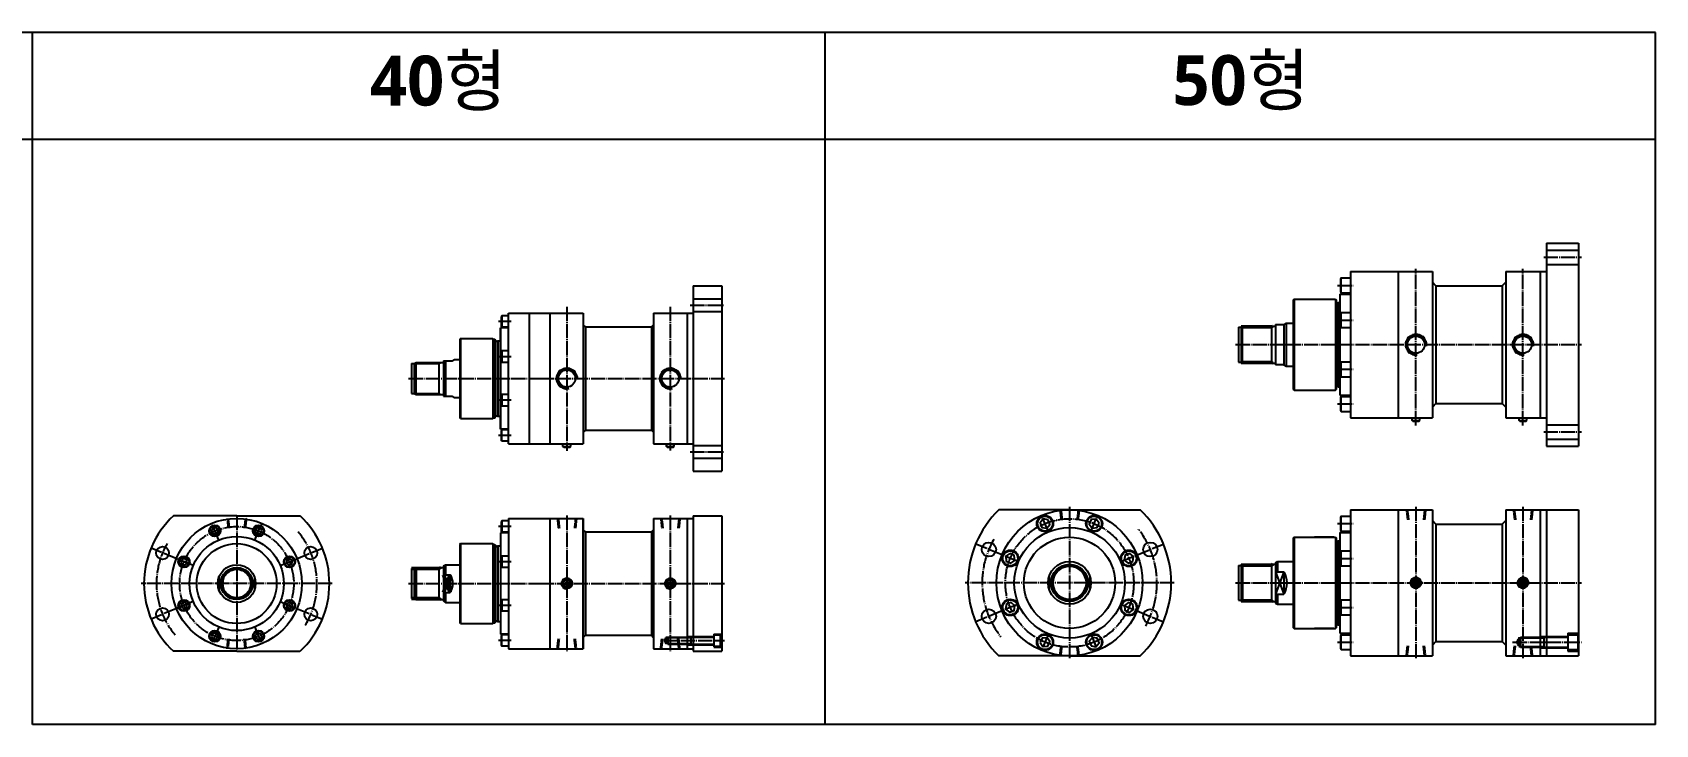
# Model space of a CAD drawing. Extents: x 0 to 5057, y -1057 to 1388.
# Drawn here: x 2782 to 5057, y 0 to 971 of the extents above; entities that cross this region are included whole.
import ezdxf

# ---------------------------------------------------------------- set-up
doc = ezdxf.new("R2010")
doc.units = 0
doc.header["$PDMODE"] = 1
for name, pattern in [('CENTER', [24, 20, -1.5, 1, -1.5]), ('HIDDEN', [5, 3.5, -1.5]), ('HIDDENX2', [0.75, 0.5, -0.25])]:
    doc.linetypes.add(name, pattern=pattern)
doc.layers.get('0').update_dxf_attribs({"linetype": 'CONTINUOUS'})
doc.layers.get('DEFPOINTS').update_dxf_attribs({"linetype": 'CONTINUOUS'})
for name, color, linetype in [('1', 3, 'CONTINUOUS'), ('3', 2, 'HIDDEN'), ('ML', 3, 'CONTINUOUS')]:
    doc.layers.add(name, color=color, linetype=linetype)
doc.layers.add('Thick', color=7, linetype='CONTINUOUS', lineweight=50)
doc.styles.add('문자', font='romans.shx')

msp = doc.modelspace()

# ---------------------------------------------------------------- linework, layer by layer
for p, q in [((5057.3, 971), (0, 971)), ((2781.8, 0), (2781.8, 971)), ((3893.3, 0), (3893.3, 971)), ((5057.3, 0), (5057.3, 971)), ((2781.8, 821), (0, 821)), ((5057.3, 821), (2781.8, 821)), ((5057.3, 0), (2781.8, 0))]:
    msp.add_line(p, q)
at = {"color": 3}
for centre in [(4721.5, 198.8), (4871.5, 198.8)]:
    msp.add_circle(centre, 7, dxfattribs=at)
at = {"layer": '1'}
for p, q in [((3367.4, 210.1), (3367.4, 185.4)), ((4536.4, 214.4), (4536.4, 183.1))]:
    msp.add_line(p, q, dxfattribs=at)
at = {"layer": '3', "color": 2, "linetype": 'HIDDENX2'}
for p, q in [((4904.5, 665.5), (4949.5, 665.5)), ((4904.5, 645.5), (4949.5, 645.5)), ((3708.1, 597.5), (3748.1, 597.5)), ((3708.1, 579.5), (3748.1, 579.5)), ((4904.5, 420.5), (4949.5, 420.5)), ((3708.1, 391.5), (3748.1, 391.5)), ((4904.5, 400.5), (4949.5, 400.5)), ((3708.1, 373.5), (3748.1, 373.5)), ((4222.4, 300.4), (4223.8, 287.3)), ((4223.9, 300.6), (4225.3, 287.3)), ((4247.8, 300.6), (4246.3, 287.3)), ((4249.2, 300.4), (4247.8, 287.3)), ((4708, 301.3), (4709.5, 287.3)), ((4709.5, 301.3), (4711, 287.3)), ((4733.5, 301.3), (4732, 287.3)), ((4735, 301.3), (4733.5, 287.3)), ((4858, 301.3), (4859.5, 287.3)), ((4859.5, 301.3), (4861, 287.3)), ((4883.5, 301.3), (4882, 287.3)), ((4885, 301.3), (4883.5, 287.3)), ((3054.7, 289.3), (3056.2, 275.3)), ((3056.2, 289.3), (3057.7, 275.3)), ((3080.2, 289.3), (3078.7, 275.3)), ((3081.7, 289.3), (3080.2, 275.3)), ((3517.6, 289.3), (3519.1, 275.3)), ((3519.1, 289.3), (3520.6, 275.3)), ((3543.1, 289.3), (3541.6, 275.3)), ((3544.6, 289.3), (3543.1, 275.3)), ((3662.6, 289.3), (3664.1, 275.3)), ((3664.1, 289.3), (3665.6, 275.3)), ((3688.1, 289.3), (3686.6, 275.3)), ((3689.6, 289.3), (3688.1, 275.3)), ((3054.7, 106.3), (3056.2, 120.3)), ((3056.2, 106.3), (3057.7, 120.3)), ((3080.2, 106.3), (3078.7, 120.3)), ((3081.7, 106.3), (3080.2, 120.3)), ((3517.6, 106.3), (3519.1, 120.3)), ((3519.1, 106.3), (3520.6, 120.3)), ((3543.1, 106.3), (3541.6, 120.3)), ((3544.6, 106.3), (3543.1, 120.3)), ((3662.6, 106.3), (3664.1, 120.3)), ((3664.1, 106.3), (3665.6, 120.3)), ((3669.3, 122), (3667.9, 117.8)), ((3667.9, 117.8), (3669.3, 113.5)), ((3669.3, 122), (3669.3, 113.5)), ((3671.8, 122), (3669.3, 122)), ((3671.8, 122), (3672.8, 122.8)), ((3671.8, 121.8), (3671.8, 122)), ((3672.8, 122), (3671.8, 122)), ((3671.8, 121.8), (3671.8, 113.8)), ((3672.8, 122.8), (3737.1, 122.8)), ((3672.8, 122.8), (3672.8, 112.8)), ((3672.8, 122), (3704.7, 122)), ((3688.1, 106.3), (3686.6, 120.3)), ((3689.6, 106.3), (3688.1, 120.3)), ((3699.6, 123.5), (3737.1, 123.5)), ((3704.7, 122.8), (3704.7, 112.8)), ((3704.7, 122), (3705.6, 122.8)), ((3737.1, 126.8), (3748.1, 126.8)), ((3737.1, 126.8), (3737.1, 108.8)), ((3737.1, 125.8), (3746.1, 125.8)), ((3746.1, 125.8), (3747.1, 124.8)), ((3746.1, 125.8), (3746.1, 109.8)), ((3747.1, 124.8), (3747.1, 110.8)), ((4865.5, 121.6), (4862.2, 115.6)), ((4862.2, 115.6), (4865.5, 109.6)), ((4865.5, 121.6), (4865.5, 109.6)), ((4865.5, 121.6), (4900.6, 121.6)), ((4866.8, 121.6), (4867.8, 122.6)), ((4866.8, 121.6), (4866.8, 109.6)), ((4867.8, 122.6), (4934.5, 122.6)), ((4867.8, 122.6), (4867.8, 108.6)), ((4895.5, 123.6), (4934.5, 123.6)), ((4900.6, 122.6), (4900.6, 108.6)), ((4900.6, 121.6), (4902.3, 122.6)), ((4934.5, 128.1), (4934.5, 108.6)), ((4934.5, 128.1), (4949.5, 128.1)), ((4934.5, 126.1), (4948.5, 126.1)), ((4948.5, 126.1), (4948.5, 105.1)), ((3671.8, 113.5), (3669.3, 113.5)), ((3671.8, 113.8), (3671.8, 113.5)), ((3672.8, 113.5), (3671.8, 113.5)), ((3671.8, 113.5), (3672.8, 112.8)), ((3672.8, 113.5), (3704.7, 113.5)), ((3672.8, 112.8), (3737.1, 112.8)), ((3699.6, 112), (3737.1, 112)), ((3704.7, 113.5), (3705.6, 112.8)), ((3737.1, 109.8), (3746.1, 109.8)), ((3737.1, 108.8), (3748.1, 108.8)), ((3746.1, 109.8), (3747.1, 110.8)), ((4222.4, 97.2), (4223.8, 110.3)), ((4223.9, 97), (4225.3, 110.3)), ((4247.8, 97), (4246.3, 110.3)), ((4249.2, 97.2), (4247.8, 110.3)), ((4708, 96.3), (4709.5, 110.3)), ((4709.5, 96.3), (4711, 110.3)), ((4733.5, 96.3), (4732, 110.3)), ((4735, 96.3), (4733.5, 110.3)), ((4858, 96.3), (4859.5, 110.3)), ((4859.5, 96.3), (4861, 110.3)), ((4865.5, 109.6), (4900.6, 109.6)), ((4866.8, 109.6), (4867.8, 108.6)), ((4867.8, 108.6), (4934.5, 108.6)), ((4883.5, 96.3), (4882, 110.3)), ((4885, 96.3), (4883.5, 110.3)), ((4895.5, 107.6), (4934.5, 107.6)), ((4900.6, 109.6), (4902.3, 108.6)), ((4934.5, 108.6), (4934.5, 103.1)), ((4934.5, 105.1), (4948.5, 105.1)), ((4934.5, 103.1), (4949.5, 103.1))]:
    msp.add_line(p, q, dxfattribs=at)
at = {"layer": 'DEFPOINTS', "color": 0, "linetype": 'ByBlock'}
for p in [(4744.5, 635.5), (3554.1, 577), (3373.3, 512), (3554.1, 394), (4744.5, 301.3), (3554.1, 289.3), (3427.1, 253.8), (2938.2, 197.8), (3017.1, 197.8), (3198.2, 197.8), (4093.3, 198.8), (4184.8, 198.8), (4378.3, 198.8), (3427.1, 141.8), (4842.5, 116.3), (3554.1, 106.3), (4744.5, 96.3), (4744.5, 96.3)]:
    msp.add_point(p, dxfattribs=at)
at = {"layer": 'ML'}
for p, q in [((4904.5, 675.5), (4904.5, 390.5)), ((4904.5, 675.5), (4949.5, 675.5)), ((4949.5, 675.5), (4949.5, 390.5)), ((3708.1, 615.5), (3708.1, 355.5)), ((3708.1, 615.5), (3748.1, 615.5)), ((3748.1, 615.5), (3748.1, 355.5)), ((4616.5, 626.6), (4615.5, 625.6)), ((4615.5, 625.6), (4615.5, 606.6)), ((4616.5, 605.6), (4616.5, 626.6)), ((4616.5, 626.6), (4629.5, 626.6)), ((4629.5, 635.5), (4629.5, 430.5)), ((4629.5, 635.5), (4744.5, 635.5)), ((4696.5, 635.5), (4696.5, 430.5)), ((4744.5, 635.5), (4744.5, 430.5)), ((4749.5, 615.5), (4744.5, 620.5)), ((4749.5, 615.5), (4749.5, 450.5)), ((4749.5, 615.5), (4842.5, 615.5)), ((4842.5, 615.5), (4847.5, 620.5)), ((4842.5, 615.5), (4842.5, 450.5)), ((4847.5, 635.5), (4904.5, 635.5)), ((4847.5, 635.5), (4847.5, 430.5)), ((4895.5, 635.5), (4895.5, 430.5)), ((4550.5, 597), (4549.5, 596)), ((4549.5, 596), (4549.5, 470)), ((4550.5, 597), (4550.5, 469)), ((4550.5, 597), (4608.5, 597)), ((4608.5, 597), (4608.5, 469)), ((4608.5, 597), (4609.5, 596)), ((4609.5, 596), (4609.5, 470)), ((4609.5, 590.2), (4612.5, 592)), ((4612.5, 592), (4612.5, 474)), ((4612.5, 592), (4614.5, 592)), ((4614.5, 603.6), (4614.5, 462.3)), ((4614.5, 603.6), (4629.5, 603.6)), ((4615.5, 606.6), (4616.5, 605.6)), ((4616.5, 605.6), (4629.5, 605.6)), ((3440.1, 573.5), (3439.1, 572.5)), ((3439.1, 572.5), (3439.1, 558.5)), ((3440.1, 573.5), (3440.1, 557.5)), ((3449.1, 573.5), (3440.1, 573.5)), ((3449.1, 577), (3554.1, 577)), ((3449.1, 394), (3449.1, 577)), ((3478.1, 577), (3478.1, 394)), ((3507.1, 577), (3507.1, 394)), ((3554.1, 577), (3554.1, 394)), ((3554.1, 577), (3554.1, 394)), ((3652.6, 577), (3708.1, 577)), ((3652.6, 577), (3652.6, 394)), ((3699.6, 577), (3699.6, 394)), ((4616.5, 577.9), (4615.5, 576.9)), ((4615.5, 576.9), (4615.5, 557.9)), ((4616.5, 556.9), (4616.5, 577.9)), ((4616.5, 577.9), (4629.5, 577.9)), ((3438.1, 556.5), (3438.1, 414.5)), ((3438.1, 414.5), (3438.1, 556.5)), ((3449.1, 556.5), (3438.1, 556.5)), ((3440.1, 557.5), (3439.1, 558.5)), ((3449.1, 557.5), (3440.1, 557.5)), ((3557.1, 558), (3554.1, 561)), ((3557.1, 558), (3649.6, 558)), ((3557.1, 558), (3557.1, 413)), ((3649.6, 558), (3652.6, 561)), ((3649.6, 558), (3649.6, 413)), ((4472.5, 557.5), (4472.5, 508.5)), ((4472.5, 557.5), (4476.5, 557.5)), ((4476.5, 558), (4478.3, 559)), ((4476.5, 558), (4476.5, 508)), ((4478.3, 559), (4524.5, 559)), ((4478.3, 507), (4478.3, 559)), ((4518.9, 559), (4518.9, 507)), ((4524.5, 561.2), (4524.5, 504.7)), ((4524.5, 561.2), (4536.4, 561.2)), ((4536.4, 561.2), (4539.4, 563)), ((4536.4, 561.2), (4536.4, 504.7)), ((4539.4, 563), (4549.5, 563)), ((4539.4, 563), (4539.4, 503)), ((4615.5, 557.9), (4616.5, 556.9)), ((4616.5, 556.9), (4629.5, 556.9)), ((3381.1, 540.5), (3381.1, 430.5)), ((3382.1, 541.5), (3427.1, 541.5)), ((3382.1, 541.5), (3382.1, 429.5)), ((3427.1, 541.5), (3427.1, 429.5)), ((3427.1, 541.5), (3428.1, 540.5)), ((3428.1, 540.5), (3428.1, 430.5)), ((3428.1, 540.5), (3430.1, 540.5)), ((3430.1, 540.5), (3430.1, 508.1)), ((3430.1, 540.5), (3431.1, 539.5)), ((3431.1, 539.5), (3431.1, 508.1)), ((3431.1, 536.8), (3434.1, 538.5)), ((3434.1, 538.5), (3434.1, 508.1)), ((3434.1, 538.5), (3438.1, 538.5)), ((3440.1, 524.1), (3439.1, 523.1)), ((3440.1, 524.1), (3440.1, 508.1)), ((3449.1, 524.1), (3440.1, 524.1)), ((3313.1, 506.5), (3313.1, 464.5)), ((3313.1, 506.5), (3317.1, 506.5)), ((3317.1, 506.5), (3319.7, 508)), ((3317.1, 506.5), (3317.1, 464.5)), ((3319.7, 508), (3358.1, 508)), ((3319.7, 463), (3319.7, 508)), ((3351.6, 508), (3351.6, 463)), ((3351.6, 506.5), (3354.2, 508)), ((3358.1, 510.3), (3358.1, 460.7)), ((3358.1, 510.3), (3370.3, 510.3)), ((3361.1, 510.3), (3361.1, 460.7)), ((3370.3, 510.3), (3373.3, 512)), ((3373.3, 512), (3381.1, 512)), ((3430.1, 508.1), (3430.1, 446.9)), ((3431.1, 508.1), (3431.1, 446.9)), ((3434.1, 508.1), (3434.1, 446.9)), ((3439.1, 523.1), (3439.1, 509.1)), ((3440.1, 508.1), (3439.1, 509.1)), ((3449.1, 508.1), (3440.1, 508.1)), ((4472.5, 508.5), (4476.5, 508.5)), ((4476.5, 508), (4478.3, 507)), ((4478.3, 507), (4524.5, 507)), ((4536.4, 504.7), (4524.5, 504.7)), ((4536.4, 504.7), (4539.4, 503)), ((4539.4, 503), (4549.5, 503)), ((4616.5, 509), (4615.5, 508)), ((4615.5, 508), (4615.5, 489)), ((4616.5, 488), (4616.5, 509)), ((4616.5, 509), (4629.5, 509)), ((4615.5, 489), (4616.5, 488)), ((4616.5, 488), (4629.5, 488)), ((3313.1, 464.5), (3317.1, 464.5)), ((3317.1, 464.5), (3319.7, 463)), ((3319.7, 463), (3358.1, 463)), ((3351.6, 464.5), (3354.2, 463)), ((3358.1, 460.7), (3370.3, 460.7)), ((3370.3, 460.7), (3373.3, 459)), ((3373.3, 459), (3381.1, 459)), ((3440.1, 462.9), (3439.1, 461.9)), ((3439.1, 461.9), (3439.1, 447.9)), ((3440.1, 462.9), (3440.1, 446.9)), ((3449.1, 462.9), (3440.1, 462.9)), ((4550.5, 469), (4608.5, 469)), ((4608.5, 469), (4609.5, 470)), ((4609.5, 475.7), (4612.5, 474)), ((4612.5, 474), (4614.5, 474)), ((4614.5, 462.3), (4629.5, 462.3)), ((4616.5, 460.3), (4615.5, 459.3)), ((4615.5, 459.3), (4615.5, 440.3)), ((4616.5, 439.3), (4616.5, 460.3)), ((4616.5, 460.3), (4629.5, 460.3)), ((3430.1, 446.9), (3430.1, 430.5)), ((3431.1, 446.9), (3431.1, 431.5)), ((3431.1, 434.2), (3434.1, 432.5)), ((3434.1, 446.9), (3434.1, 432.5)), ((3434.1, 432.5), (3438.1, 432.5)), ((3440.1, 446.9), (3439.1, 447.9)), ((3449.1, 446.9), (3440.1, 446.9)), ((4615.5, 440.3), (4616.5, 439.3)), ((4616.5, 439.3), (4629.5, 439.3)), ((4749.5, 450.5), (4744.5, 445.5)), ((4749.5, 450.5), (4842.5, 450.5)), ((4842.5, 450.5), (4847.5, 445.5)), ((3382.1, 429.5), (3381.1, 430.5)), ((3382.1, 429.5), (3427.1, 429.5)), ((3427.1, 429.5), (3428.1, 430.5)), ((3428.1, 430.5), (3430.1, 430.5)), ((3430.1, 430.5), (3431.1, 431.5)), ((3449.1, 414.5), (3438.1, 414.5)), ((3440.1, 413.5), (3439.1, 412.5)), ((3439.1, 412.5), (3439.1, 398.5)), ((3440.1, 397.5), (3440.1, 413.5)), ((3449.1, 413.5), (3440.1, 413.5)), ((3557.1, 413), (3554.1, 410)), ((3557.1, 413), (3649.6, 413)), ((3649.6, 413), (3652.6, 410)), ((4629.5, 430.5), (4744.5, 430.5)), ((4716, 426.7), (4716, 430.5)), ((4717, 425.7), (4716, 426.7)), ((4716, 426.7), (4727, 426.7)), ((4717, 425.7), (4726, 425.7)), ((4726, 425.7), (4727, 426.7)), ((4727, 426.7), (4727, 430.5)), ((4847.5, 430.5), (4904.5, 430.5)), ((4866, 426.7), (4866, 430.5)), ((4867, 425.7), (4866, 426.7)), ((4866, 426.7), (4877, 426.7)), ((4867, 425.7), (4876, 425.7)), ((4876, 425.7), (4877, 426.7)), ((4877, 426.7), (4877, 430.5)), ((3440.1, 397.5), (3439.1, 398.5)), ((3449.1, 397.5), (3440.1, 397.5)), ((3449.1, 394), (3554.1, 394)), ((3525.6, 390.2), (3525.6, 394)), ((3526.6, 389.2), (3525.6, 390.2)), ((3525.6, 390.2), (3536.6, 390.2)), ((3526.6, 389.2), (3535.6, 389.2)), ((3535.6, 389.2), (3536.6, 390.2)), ((3536.6, 390.2), (3536.6, 394)), ((3652.6, 394), (3708.1, 394)), ((3670.6, 390.2), (3670.6, 394)), ((3671.6, 389.2), (3670.6, 390.2)), ((3670.6, 390.2), (3681.6, 390.2)), ((3671.1, 390), (3671.1, 394)), ((3671.1, 390), (3671.1, 394)), ((3671.1, 390), (3672.1, 389)), ((3671.1, 390), (3681.1, 390)), ((3671.6, 389.2), (3680.6, 389.2)), ((3672.1, 389), (3680.1, 389)), ((3680.1, 389), (3681.1, 390)), ((3680.6, 389.2), (3681.6, 390.2)), ((3681.1, 390), (3681.1, 394)), ((3681.6, 390.2), (3681.6, 394)), ((4904.5, 390.5), (4949.5, 390.5)), ((3708.1, 355.5), (3748.1, 355.5)), ((4235.8, 301.3), (4136.8, 301.3)), ((4235.8, 301.3), (4334.8, 301.3)), ((4629.5, 301.3), (4744.5, 301.3)), ((4629.5, 301.3), (4629.5, 96.3)), ((4696.5, 301.3), (4696.5, 96.3)), ((4744.5, 301.3), (4744.5, 96.3)), ((4847.5, 301.3), (4847.5, 96.3)), ((4847.5, 301.3), (4949.5, 301.3)), ((4895.5, 301.3), (4895.5, 96.3)), ((4904.5, 301.3), (4904.5, 96.3)), ((4949.5, 301.3), (4949.5, 96.3)), ((3068.2, 292.8), (2979.4, 292.8)), ((3068.2, 292.8), (3156.9, 292.8)), ((3440.1, 285.8), (3439.1, 284.8)), ((3439.1, 284.8), (3439.1, 270.8)), ((3440.1, 285.8), (3440.1, 269.8)), ((3449.1, 285.8), (3440.1, 285.8)), ((3449.1, 289.3), (3554.1, 289.3)), ((3449.1, 289.3), (3449.1, 106.3)), ((3507.1, 289.3), (3507.1, 106.3)), ((3554.1, 289.3), (3554.1, 106.3)), ((3554.1, 289.3), (3554.1, 106.3)), ((3554.1, 106.3), (3554.1, 289.3)), ((3557.1, 270.3), (3554.1, 273.3)), ((3649.6, 270.3), (3652.6, 273.3)), ((3652.6, 289.3), (3708.1, 289.3)), ((3652.6, 289.3), (3652.6, 106.3)), ((3699.6, 289.3), (3699.6, 106.3)), ((3708.1, 292.8), (3748.1, 292.8)), ((3708.1, 292.8), (3708.1, 102.8)), ((3748.1, 292.8), (3748.1, 102.8)), ((4616.5, 292.4), (4615.5, 291.4)), ((4615.5, 291.4), (4615.5, 272.4)), ((4616.5, 271.4), (4616.5, 292.4)), ((4616.5, 292.4), (4629.5, 292.4)), ((4749.5, 281.3), (4744.5, 286.3)), ((4749.5, 281.3), (4842.5, 281.3)), ((4749.5, 281.3), (4749.5, 116.3)), ((4842.5, 281.3), (4847.5, 286.3)), ((4842.5, 281.3), (4842.5, 116.3)), ((3382.1, 253.8), (3381.1, 252.8)), ((3381.1, 252.8), (3381.1, 142.8)), ((3382.1, 253.8), (3427.1, 253.8)), ((3382.1, 253.8), (3382.1, 141.8)), ((3427.1, 253.8), (3428.1, 252.8)), ((3427.1, 253.8), (3427.1, 141.8)), ((3428.1, 252.8), (3428.1, 142.8)), ((3428.1, 252.8), (3430.1, 252.8)), ((3430.1, 252.8), (3431.1, 251.8)), ((3430.1, 252.8), (3430.1, 220.4)), ((3431.1, 251.8), (3431.1, 143.8)), ((3431.1, 249), (3434.1, 250.8)), ((3434.1, 250.8), (3438.1, 250.8)), ((3434.1, 250.8), (3434.1, 144.8)), ((3438.1, 268.8), (3438.1, 126.8)), ((3449.1, 268.8), (3438.1, 268.8)), ((3440.1, 269.8), (3439.1, 270.8)), ((3449.1, 269.8), (3440.1, 269.8)), ((3557.1, 270.3), (3649.6, 270.3)), ((3557.1, 270.3), (3557.1, 125.3)), ((3649.6, 270.3), (3649.6, 125.3)), ((4549.5, 261.8), (4549.5, 135.8)), ((4550.5, 262.8), (4608.5, 262.8)), ((4550.5, 262.8), (4550.5, 134.8)), ((4606.5, 262.8), (4579.3, 262.8)), ((4608.5, 262.8), (4609.5, 261.8)), ((4608.5, 262.8), (4608.5, 134.8)), ((4609.5, 261.8), (4609.5, 135.8)), ((4609.5, 256), (4612.5, 257.8)), ((4612.5, 257.8), (4614.5, 257.8)), ((4612.5, 257.8), (4612.5, 139.8)), ((4614.5, 269.4), (4614.5, 128.1)), ((4614.5, 269.4), (4629.5, 269.4)), ((4615.5, 272.4), (4616.5, 271.4)), ((4616.5, 271.4), (4629.5, 271.4)), ((3440.1, 236.4), (3439.1, 235.4)), ((3439.1, 235.4), (3439.1, 221.4)), ((3440.1, 236.4), (3440.1, 220.4)), ((3449.1, 236.4), (3440.1, 236.4)), ((4524.5, 227), (4527.5, 228.8)), ((4527.5, 228.8), (4549.5, 228.8)), ((4527.5, 228.8), (4527.5, 214.4)), ((4616.5, 243.7), (4615.5, 242.7)), ((4615.5, 242.7), (4615.5, 223.7)), ((4616.5, 222.7), (4616.5, 243.7)), ((4616.5, 243.7), (4629.5, 243.7)), ((3043.2, 206.6), (3043.2, 189)), ((3093.2, 206.6), (3093.2, 189)), ((3313.1, 218.8), (3313.1, 176.8)), ((3313.1, 218.8), (3317.1, 218.8)), ((3317.1, 218.8), (3319.7, 220.3)), ((3317.1, 218.8), (3317.1, 176.8)), ((3319.7, 220.3), (3358.1, 220.3)), ((3319.7, 220.3), (3319.7, 175.3)), ((3351.6, 220.3), (3351.6, 175.3)), ((3358.1, 222.5), (3361.1, 224.3)), ((3358.1, 222.5), (3358.1, 173)), ((3358.1, 210.1), (3367.4, 210.1)), ((3361.1, 224.3), (3381.1, 224.3)), ((3361.1, 224.3), (3361.1, 210.1)), ((3430.1, 220.4), (3430.1, 159.1)), ((3440.1, 220.4), (3439.1, 221.4)), ((3449.1, 220.4), (3440.1, 220.4)), ((4207.3, 208.1), (4207.3, 189.4)), ((4264.3, 208.1), (4264.3, 189.4)), ((4472.5, 223.3), (4472.5, 174.3)), ((4472.5, 223.3), (4476.5, 223.3)), ((4472.5, 223.3), (4476.5, 223.3)), ((4476.5, 223.8), (4478.3, 224.8)), ((4476.5, 223.8), (4476.5, 173.8)), ((4478.3, 224.8), (4524.5, 224.8)), ((4478.3, 224.8), (4478.3, 172.8)), ((4518.9, 224.8), (4518.9, 172.8)), ((4524.5, 227), (4524.5, 170.5)), ((4524.5, 214.4), (4536.4, 214.4)), ((4615.5, 223.7), (4616.5, 222.7)), ((4616.5, 222.7), (4629.5, 222.7)), ((3358.1, 185.4), (3367.4, 185.4)), ((3361.1, 185.4), (3361.1, 171.3)), ((4524.5, 183.1), (4536.4, 183.1)), ((4527.5, 183.1), (4527.5, 168.8)), ((3313.1, 176.8), (3317.1, 176.8)), ((3317.1, 176.8), (3319.7, 175.3)), ((3319.7, 175.3), (3358.1, 175.3)), ((3358.1, 173), (3361.1, 171.3)), ((3361.1, 171.3), (3381.1, 171.3)), ((3440.1, 175.1), (3439.1, 174.1)), ((3439.1, 160.1), (3439.1, 174.1)), ((3440.1, 159.1), (3439.1, 160.1)), ((3440.1, 175.1), (3440.1, 159.1)), ((3449.1, 175.1), (3440.1, 175.1)), ((4472.5, 174.3), (4476.5, 174.3)), ((4476.5, 173.8), (4478.3, 172.8)), ((4478.3, 172.8), (4524.5, 172.8)), ((4524.5, 170.5), (4527.5, 168.8)), ((4527.5, 168.8), (4549.5, 168.8)), ((4616.5, 174.8), (4615.5, 173.8)), ((4615.5, 173.8), (4615.5, 154.8)), ((4616.5, 153.8), (4616.5, 174.8)), ((4616.5, 174.8), (4629.5, 174.8)), ((3382.1, 141.8), (3427.1, 141.8)), ((3427.1, 141.8), (3428.1, 142.8)), ((3428.1, 142.8), (3430.1, 142.8)), ((3430.1, 159.1), (3430.1, 142.8)), ((3430.1, 142.8), (3431.1, 143.8)), ((3431.1, 146.5), (3434.1, 144.8)), ((3434.1, 144.8), (3438.1, 144.8)), ((3449.1, 159.1), (3440.1, 159.1)), ((4609.5, 141.5), (4612.5, 139.8)), ((4612.5, 139.8), (4614.5, 139.8)), ((4615.5, 154.8), (4616.5, 153.8)), ((4616.5, 153.8), (4629.5, 153.8)), ((3449.1, 126.8), (3438.1, 126.8)), ((3440.1, 125.8), (3439.1, 124.8)), ((3439.1, 124.8), (3439.1, 110.8)), ((3440.1, 109.8), (3440.1, 125.8)), ((3449.1, 125.8), (3440.1, 125.8)), ((3557.1, 125.3), (3554.1, 122.3)), ((3557.1, 125.3), (3649.6, 125.3)), ((3649.6, 125.3), (3652.6, 122.3)), ((4549.5, 135.8), (4550.5, 134.8)), ((4550.5, 134.8), (4608.5, 134.8)), ((4606.5, 134.8), (4579.3, 134.8)), ((4608.5, 134.8), (4609.5, 135.8)), ((4614.5, 128.1), (4629.5, 128.1)), ((4616.5, 126.1), (4615.5, 125.1)), ((4615.5, 125.1), (4615.5, 106.1)), ((4616.5, 105.1), (4616.5, 126.1)), ((4616.5, 126.1), (4629.5, 126.1)), ((4749.5, 116.3), (4744.5, 111.3)), ((4749.5, 116.3), (4842.5, 116.3)), ((4842.5, 116.3), (4847.5, 111.3)), ((3068.2, 102.8), (2979.4, 102.8)), ((3068.2, 102.8), (3156.9, 102.8)), ((3439.1, 110.8), (3440.1, 109.8)), ((3449.1, 109.8), (3440.1, 109.8)), ((3449.1, 106.3), (3509.5, 106.3)), ((3492.9, 106.3), (3554.1, 106.3)), ((3652.6, 106.3), (3708.1, 106.3)), ((3708.1, 102.8), (3748.1, 102.8)), ((4235.8, 96.3), (4136.8, 96.3)), ((4235.8, 96.3), (4334.8, 96.3)), ((4615.5, 106.1), (4616.5, 105.1)), ((4616.5, 105.1), (4629.5, 105.1)), ((4629.5, 96.3), (4744.5, 96.3)), ((4847.5, 96.3), (4949.5, 96.3))]:
    msp.add_line(p, q, dxfattribs=at)
at = {"layer": 'ML', "color": 1, "linetype": 'CENTER'}
for p, q in [((4721.5, 419.5), (4721.5, 639.5)), ((4871.5, 419.5), (4871.5, 639.5)), ((4900.5, 655.5), (4953.5, 655.5)), ((4611.5, 616.1), (4633.5, 616.1)), ((3531.1, 586), (3531.1, 384.2)), ((3676.1, 586), (3676.1, 384.5)), ((3704.1, 588.5), (3752.1, 588.5)), ((3453.1, 565.5), (3435.1, 565.5)), ((4611.5, 567.4), (4633.5, 567.4)), ((4468.5, 533), (4953.5, 533)), ((3453.1, 516.1), (3435.1, 516.1)), ((3309.1, 485.5), (3509.5, 485.5)), ((3492.9, 485.5), (3752.1, 485.5)), ((4611.5, 498.5), (4633.5, 498.5)), ((3453.1, 454.9), (3435.1, 454.9)), ((4611.5, 449.8), (4633.5, 449.8)), ((4900.5, 410.5), (4953.5, 410.5)), ((3453.1, 405.5), (3435.1, 405.5)), ((3704.1, 382.5), (3752.1, 382.5)), ((4235.8, 305.3), (4235.8, 92.3)), ((4721.5, 305.3), (4721.5, 92.3)), ((4871.5, 305.3), (4871.5, 92.3)), ((3042.9, 258.7), (3033.2, 282.3)), ((3068.2, 293.3), (3068.2, 102.3)), ((3093.4, 258.7), (3103.2, 282.3)), ((3453.1, 277.8), (3435.1, 277.8)), ((3531.1, 293.3), (3531.1, 102.3)), ((3676.1, 293.3), (3676.1, 102.3)), ((4206.2, 270.4), (4196.6, 293.5)), ((4265.5, 270.4), (4275.1, 293.5)), ((4611.5, 281.9), (4633.5, 281.9)), ((4164.2, 228.4), (4104.2, 253.3)), ((4307.4, 228.4), (4367.5, 253.3)), ((3007.2, 223), (2948.1, 247.5)), ((3129.1, 223), (3188.3, 247.5)), ((3453.1, 228.4), (3435.1, 228.4)), ((4611.5, 233.2), (4633.5, 233.2)), ((3202.2, 197.8), (2934.2, 197.8)), ((3309.1, 197.8), (3509.5, 197.8)), ((3492.9, 197.8), (3752.1, 197.8)), ((4382.3, 198.8), (4089.3, 198.8)), ((4468.5, 198.8), (4953.5, 198.8)), ((3007.2, 172.5), (2948.1, 148)), ((3129.1, 172.5), (3188.3, 148)), ((3453.1, 167.1), (3435.1, 167.1)), ((4164.2, 169.1), (4104.2, 144.2)), ((4307.4, 169.1), (4367.5, 144.2)), ((4611.5, 164.3), (4633.5, 164.3)), ((3042.9, 136.8), (3033.2, 113.2)), ((3093.4, 136.8), (3103.2, 113.2)), ((3453.1, 117.8), (3435.1, 117.8)), ((3666.9, 117.8), (3752.1, 117.8)), ((4206.2, 127.2), (4196.6, 104.1)), ((4265.5, 127.2), (4275.1, 104.1)), ((4611.5, 115.6), (4633.5, 115.6)), ((4856.9, 115.6), (4953.5, 115.6))]:
    msp.add_line(p, q, dxfattribs=at)
at = {"layer": 'ML', "color": 7}
for p, q in [((3382.1, 541.5), (3381.1, 540.5)), ((4549.5, 470), (4550.5, 469)), ((4550.5, 262.8), (4549.5, 261.8)), ((3382.1, 141.8), (3381.1, 142.8)), ((3699.6, 112.8), (3699.6, 106.3)), ((3699.6, 112.8), (3699.6, 106.3))]:
    msp.add_line(p, q, dxfattribs=at)
at = {"layer": 'ML', "color": 2}
for p, q in [((3313.1, 506.5), (3351.6, 506.5)), ((3313.1, 464.5), (3351.6, 464.5)), ((4536.4, 214.4), (4524.5, 183.1)), ((4524.5, 214.4), (4536.4, 183.1))]:
    msp.add_line(p, q, dxfattribs=at)
at = {"layer": 'ML'}
for points in [[(3040.5, 275.3), (3035.9, 276), (3033, 272.4), (3034.7, 268.1), (3039.2, 267.4), (3042.1, 271)], [(3103.4, 272.2), (3100.7, 275.9), (3096.1, 275.4), (3094.2, 271.2), (3096.9, 267.4), (3101.5, 267.9)], [(4205.8, 287.3), (4199, 288.4), (4194.6, 283.1), (4197, 276.6), (4203.8, 275.4), (4208.2, 280.8)], [(4277.2, 282.6), (4273.2, 288.2), (4266.3, 287.6), (4263.4, 281.2), (4267.4, 275.6), (4274.3, 276.3)], [(2993.8, 233), (2990, 230.3), (2990.5, 225.7), (2994.8, 223.8), (2998.5, 226.5), (2998, 231.1)], [(3145.7, 225.5), (3146.4, 230), (3142.8, 232.9), (3138.5, 231.3), (3137.8, 226.7), (3141.4, 223.8)], [(4152, 240.1), (4146.4, 236.1), (4147.1, 229.2), (4153.4, 226.3), (4159, 230.3), (4158.3, 237.2)], [(4324.3, 228.8), (4325.5, 235.6), (4320.1, 240.1), (4313.6, 237.6), (4312.5, 230.8), (4317.9, 226.4)], [(3531.1, 195.3), (3533.3, 196.5), (3533.3, 199), (3531.1, 200.3), (3529, 199), (3529, 196.5)], [(3676.1, 195.3), (3678.3, 196.5), (3678.3, 199), (3676.1, 200.3), (3674, 199), (3674, 196.5)], [(4724, 200.2), (4721.5, 201.7), (4719, 200.2), (4719, 197.3), (4721.5, 195.9), (4724, 197.3)], [(4874, 200.2), (4871.5, 201.7), (4869, 200.2), (4869, 197.3), (4871.5, 195.9), (4874, 197.3)], [(2990.7, 170.1), (2990, 165.5), (2993.5, 162.6), (2997.9, 164.2), (2998.6, 168.8), (2995, 171.7)], [(3142.6, 162.6), (3146.3, 165.3), (3145.8, 169.9), (3141.6, 171.7), (3137.9, 169), (3138.3, 164.4)], [(4147.3, 168.7), (4146.2, 161.9), (4151.6, 157.5), (4158.1, 159.9), (4159.2, 166.8), (4153.8, 171.2)], [(4319.7, 157.4), (4325.3, 161.5), (4324.6, 168.4), (4318.3, 171.2), (4312.7, 167.2), (4313.4, 160.3)], [(3033, 123.4), (3035.7, 119.6), (3040.3, 120.1), (3042.2, 124.3), (3039.4, 128.1), (3034.8, 127.6)], [(3095.9, 120.3), (3100.4, 119.5), (3103.4, 123.1), (3101.7, 127.4), (3097.1, 128.2), (3094.2, 124.6)], [(4194.5, 114.9), (4198.5, 109.3), (4205.4, 110), (4208.3, 116.3), (4204.3, 121.9), (4197.4, 121.3)], [(4265.9, 110.3), (4272.7, 109.1), (4277.1, 114.5), (4274.7, 121), (4267.8, 122.1), (4263.4, 116.8)]]:
    msp.add_lwpolyline(points, close=True, dxfattribs=at)
for centre, radius in [((4721.5, 533), 12), ((4871.5, 533), 12), ((3531.1, 485.5), 12), ((3676.1, 485.5), 12), ((4235.8, 198.8), 102.5), ((3068.2, 197.8), 91.5), ((3037.6, 271.7), 8), ((3037.6, 271.7), 7), ((3098.8, 271.7), 8), ((3098.8, 271.7), 7), ((4235.8, 198.8), 77.5), ((4201.4, 281.9), 11.5), ((4201.4, 281.9), 10.5), ((4270.3, 281.9), 11.5), ((4270.3, 281.9), 10.5), ((3068.2, 197.8), 66), ((3068.2, 197.8), 56), ((4122.7, 245.6), 10), ((4235.8, 198.8), 64), ((4349, 245.6), 10), ((2964.2, 240.8), 9), ((2994.3, 228.4), 8), ((2994.3, 228.4), 7), ((3142.1, 228.4), 8), ((3142.1, 228.4), 7), ((3172.1, 240.8), 9), ((4152.7, 233.2), 11.5), ((4152.7, 233.2), 10.5), ((4235.8, 198.8), 30), ((4319, 233.2), 11.5), ((4319, 233.2), 10.5), ((3068.2, 197.8), 26.5), ((3068.2, 197.8), 22.5), ((4235.8, 198.8), 26), ((3531.1, 197.8), 7), ((3531.1, 197.8), 5.5), ((3531.1, 197.8), 5), ((3676.1, 197.8), 7), ((3676.1, 197.8), 5.5), ((3676.1, 197.8), 5), ((4721.5, 198.8), 5.5), ((4721.5, 198.8), 5), ((4871.5, 198.8), 5.5), ((4871.5, 198.8), 5), ((2964.2, 154.7), 9), ((2994.3, 167.1), 8), ((2994.3, 167.1), 7), ((3142.1, 167.1), 8), ((3142.1, 167.1), 7), ((3172.1, 154.7), 9), ((4122.7, 151.9), 10), ((4152.7, 164.3), 11.5), ((4152.7, 164.3), 10.5), ((4319, 164.3), 11.5), ((4319, 164.3), 10.5), ((4349, 151.9), 10), ((3037.6, 123.9), 8), ((3037.6, 123.9), 7), ((3098.8, 123.9), 8), ((3098.8, 123.9), 7), ((4201.4, 115.6), 11.5), ((4201.4, 115.6), 10.5), ((4270.3, 115.6), 11.5), ((4270.3, 115.6), 10.5)]:
    msp.add_circle(centre, radius, dxfattribs=at)
at = {"layer": 'ML', "color": 1, "linetype": 'CENTER'}
for centre, radius in [((3068.2, 197.8), 80), ((4235.8, 198.8), 90)]:
    msp.add_circle(centre, radius, dxfattribs=at)
at = {"layer": 'ML'}
for centre, radius, start, end in [((4235.8, 198.8), 142.5, 134.0034, 225.9966), ((4235.8, 198.8), 142.5, 314.0034, 45.9966), ((3068.2, 197.8), 130, 133.0491, 226.9509), ((3068.2, 197.8), 130, 313.0491, 46.9509), ((3349.4, 197.8), 21.9, 325.5912, 34.4088), ((4509.3, 198.8), 31.4, 330.0912, 29.9088), ((4871.5, 198.8), 7, 265.3047, 193.4553)]:
    msp.add_arc(centre, radius, start, end, dxfattribs=at)
at = {"layer": 'ML', "color": 1, "linetype": 'CENTER'}
for centre, radius, start, end in [((4235.8, 198.8), 122.5, 330.4088, 37.8805), ((3068.2, 197.8), 112.5, 150.0404, 219.7817), ((3068.2, 197.8), 112.5, 328.7624, 40.5446), ((4235.8, 198.8), 122.5, 149.9604, 218.3009)]:
    msp.add_arc(centre, radius, start, end, dxfattribs=at)
at = {"layer": 'Thick'}
for p, q in [((4476.5, 558), (4518.9, 558)), ((4518.9, 558), (4520.6, 559)), ((4476.5, 508), (4518.9, 508)), ((4518.9, 508), (4520.6, 507)), ((3313.1, 218.8), (3351.6, 218.8)), ((3351.6, 218.8), (3354.2, 220.3)), ((3367.4, 210.1), (3358.1, 185.4)), ((3358.1, 210.1), (3367.4, 185.4)), ((4476.5, 223.8), (4518.9, 223.8)), ((4478.3, 223.8), (4518.9, 223.8)), ((4518.9, 223.8), (4520.6, 224.8)), ((3313.1, 176.8), (3351.6, 176.8)), ((3351.6, 176.8), (3354.2, 175.3)), ((4476.5, 173.8), (4518.9, 173.8)), ((4518.9, 173.8), (4520.6, 172.8))]:
    msp.add_line(p, q, dxfattribs=at)
for centre, radius in [((3068.2, 197.8), 21), ((4235.8, 198.8), 24.5)]:
    msp.add_circle(centre, radius, dxfattribs=at)
for centre, radius, start, end in [((4721.5, 533), 13.5, 351.4014, 277.7244), ((4871.5, 533), 13.5, 351.4014, 277.7244), ((3531.1, 485.5), 13.5, 353.1828, 281.4734), ((3676.1, 485.5), 13.5, 353.7167, 281.347), ((4721.5, 198.8), 6.5, 334.3675, 287.2526), ((4871.5, 198.8), 6.5, 340.7576, 291.1934), ((3531.1, 197.8), 6.5, 326.1623, 283.3946), ((3676.1, 197.8), 6.5, 326.1623, 283.3946)]:
    msp.add_arc(centre, radius, start, end, dxfattribs=at)

# ---------------------------------------------------------------- texts
at = {"char_height": 70, "attachment_point": 1, "style": '문자'}
for s, width, insert in [('{\\fMalgun Gothic|b1|i0|c129|p50;40형}', 202.53, (3254.9, 938.4)), ('{\\fMalgun Gothic|b1|i0|c129|p50;50형}', 236.973, (4380, 939.1))]:
    msp.add_mtext_dynamic_manual_height_columns(s, width=width, gutter_width=16, heights=[-92.9], dxfattribs=dict(at, insert=insert))

doc.saveas('drawing.dxf')
